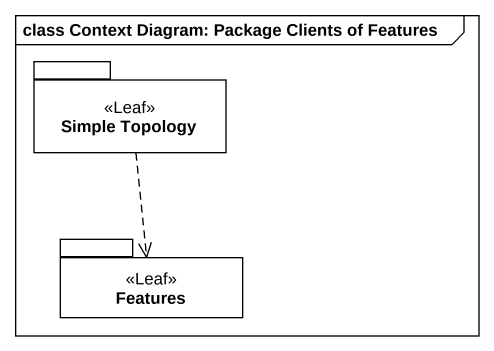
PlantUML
@startuml
mainframe class Context Diagram: Package Clients of Features
package "Simple Topology" as Simple_Topology <<Leaf>> {
}
package Features <<Leaf>> {
}
Simple_Topology ..> Features
@enduml
